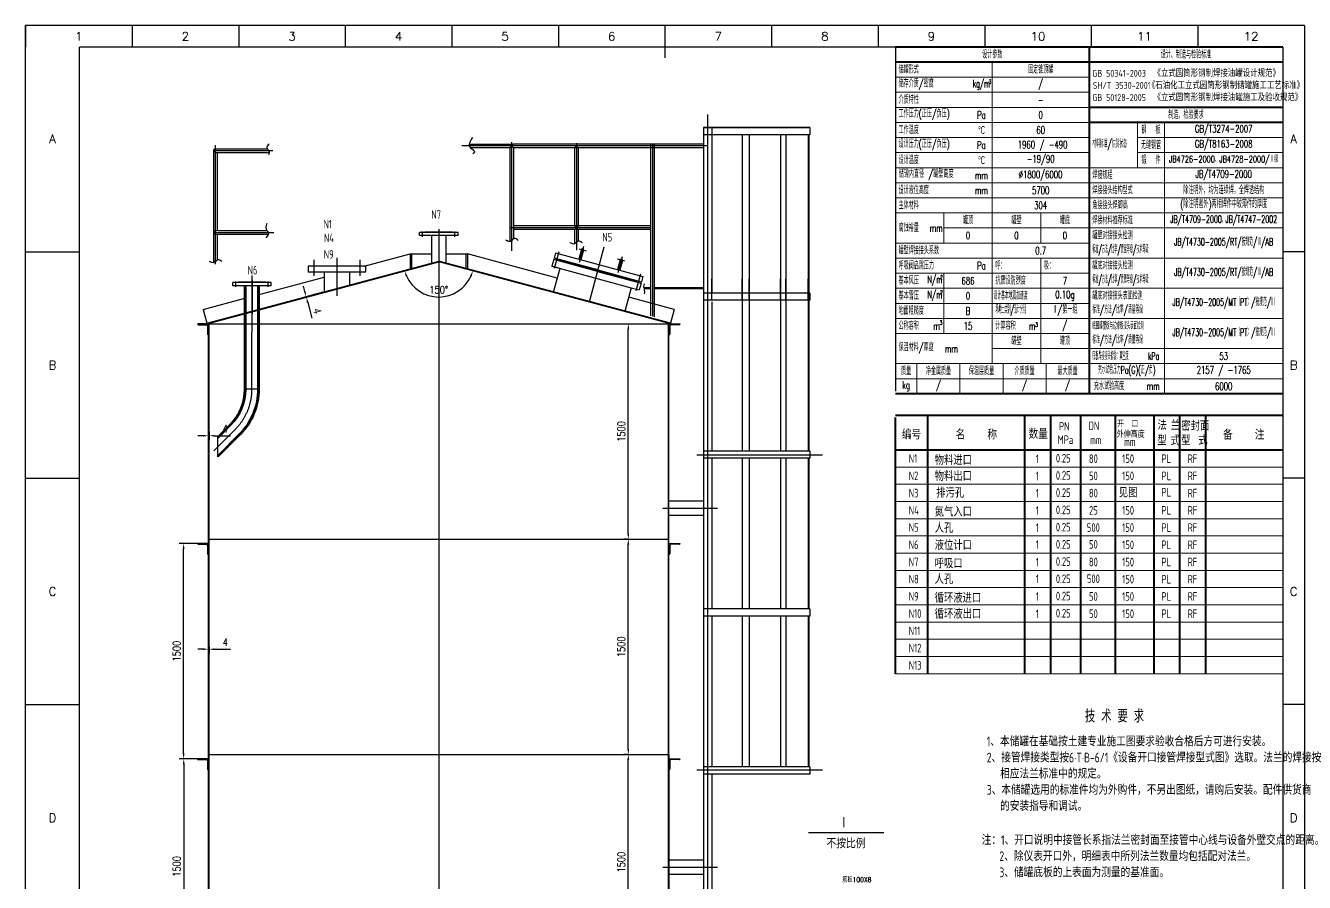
# Model space of a CAD drawing. Header units: millimetres. Extents: x -375 to 8535, y -150 to 12465.
# Drawn here: x -375 to 8535, y 6496 to 12465 of the extents above; entities that cross this region are included whole.
import ezdxf
from ezdxf.enums import TextEntityAlignment as Align

# ---------------------------------------------------------------- set-up
doc = ezdxf.new("R2010")
doc.units = ezdxf.units.MM
doc.header["$LTSCALE"] = 150
doc.linetypes.add('CENTER', pattern=[50.8, 31.75, -6.35, 6.35, -6.35])
for name, color, linetype in [('1', 2, 'Continuous'), ('1轮廓实线层', 7, 'Continuous'), ('2', 1, 'Continuous'), ('2细线层', 4, 'Continuous'), ('3', 3, 'CENTER'), ('3中心线层', 1, 'CENTER'), ('5剖面线层', 2, 'Continuous'), ('6文字层', 3, 'Continuous'), ('TEXT', 7, 'Continuous'), ('图框层', 7, 'Continuous'), ('尺寸线', 5, 'Continuous'), ('文字', 4, 'Continuous'), ('点划线', 1, 'CENTER')]:
    doc.layers.add(name, color=color, linetype=linetype)
for name, color, linetype, lineweight in [('图层2', 7, 'Continuous', 40), ('粗实线', 1, 'Continuous', 40), ('细实线', 2, 'Continuous', 15)]:
    doc.layers.add(name, color=color, linetype=linetype, lineweight=lineweight)
doc.styles.add('HZ', font='txt.shx', dxfattribs={"width": 0.75, "bigfont": 'hztxt.shx'})
doc.styles.add('PC_TEXTSTYLE', font='isocp.shx', dxfattribs={"width": 0.8, "bigfont": 'hzfs.shx'})
doc.styles.add('TH_GBDIM', font='romans.shx', dxfattribs={"width": 0.8, "bigfont": 'gbcbig.shx'})
doc.styles.add('thin standard', font='txt.shx', dxfattribs={"width": 0.5, "bigfont": 'gbhzfs.shx'})
doc.styles.add('文字', font='txt.shx', dxfattribs={"width": 0.67, "bigfont": 'gbhzfs.shx'})
doc.styles.add('超长standard', font='txt.shx', dxfattribs={"width": 0.4, "bigfont": 'gbhzfs.shx'})
doc.dimstyles.new('TH_GBDIM', dxfattribs={"dimscale": 15, "dimtxt": 3.5, "dimasz": 2.5, "dimexe": 2, "dimexo": 0, "dimgap": 1.5, "dimtad": 1, "dimdec": 0, "dimzin": 0, "dimdsep": 46, "dimtxsty": 'TH_GBDIM', "dimcen": 2.5, "dimclrd": 130, "dimclre": 130, "dimclrt": 3, "dimadec": 0, "dimazin": 0, "dimtfac": 0.714286, "dimtdec": 0, "dimtmove": 0, "dimatfit": 3, "dimfxl": 1, "dimtzin": 0, "dimlwd": -1, "dimlwe": -1, "dimarcsym": 0})

# ---------------------------------------------------------------- blocks, each defined once
blk = doc.blocks.new('*D37')
at = {"layer": '1轮廓实线层', "color": 130}
for p, q in [((3744.8, 7387.3), (3854.2, 7387.3)), ((3824.2, 5924.8), (3824.2, 7349.8)), ((3744.8, 5887.3), (3854.2, 5887.3))]:
    blk.add_line(p, q, dxfattribs=at)
for points in [[(3817.9, 7349.8), (3830.4, 7349.8), (3824.2, 7387.3)], [(3817.9, 5924.8), (3830.4, 5924.8), (3824.2, 5887.3)]]:
    blk.add_solid(points, dxfattribs=at)
at = {"layer": 'Defpoints', "color": 0}
for p in [(3744.8, 7387.3), (3824.2, 7387.3), (3744.8, 5887.3)]:
    blk.add_point(p, dxfattribs=at)
at = {"layer": '1轮廓实线层', "color": 3, "insert": (3775.4, 6637.3), "char_height": 52.5, "attachment_point": 5, "rotation": 90, "style": 'TH_GBDIM'}
blk.add_mtext('1500', dxfattribs=at)
blk = doc.blocks.new('*D38')
at = {"layer": '1轮廓实线层', "color": 130}
for p, q in [((3824.2, 8887.3), (3794.2, 8887.3)), ((3824.2, 7424.8), (3824.2, 8849.8)), ((3824.2, 7387.3), (3794.2, 7387.3))]:
    blk.add_line(p, q, dxfattribs=at)
for points in [[(3817.9, 8849.8), (3830.4, 8849.8), (3824.2, 8887.3)], [(3817.9, 7424.8), (3830.4, 7424.8), (3824.2, 7387.3)]]:
    blk.add_solid(points, dxfattribs=at)
at = {"layer": 'Defpoints', "color": 0}
for p in [(3824.2, 8887.3), (3824.2, 8887.3), (3824.2, 7387.3)]:
    blk.add_point(p, dxfattribs=at)
at = {"layer": '1轮廓实线层', "color": 3, "insert": (3775.4, 8137.3), "char_height": 52.5, "attachment_point": 5, "rotation": 90, "style": 'TH_GBDIM'}
blk.add_mtext('1500', dxfattribs=at)
blk = doc.blocks.new('*D39')
at = {"layer": '1轮廓实线层', "color": 130}
for p, q in [((3794.2, 10387.3), (3854.2, 10387.3)), ((3824.2, 8924.8), (3824.2, 10349.8)), ((3794.2, 8887.3), (3854.2, 8887.3))]:
    blk.add_line(p, q, dxfattribs=at)
for points in [[(3817.9, 10349.8), (3830.4, 10349.8), (3824.2, 10387.3)], [(3817.9, 8924.8), (3830.4, 8924.8), (3824.2, 8887.3)]]:
    blk.add_solid(points, dxfattribs=at)
at = {"layer": 'Defpoints', "color": 0}
for p in [(3794.2, 10387.3), (3824.2, 10387.3), (3794.2, 8887.3)]:
    blk.add_point(p, dxfattribs=at)
at = {"layer": '1轮廓实线层', "color": 3, "insert": (3775.4, 9637.3), "char_height": 52.5, "attachment_point": 5, "rotation": 90, "style": 'TH_GBDIM'}
blk.add_mtext('1500', dxfattribs=at)
blk = doc.blocks.new('*D40')
at = {"layer": '1轮廓实线层', "color": 130}
for p, q in [((823.5, 7357.3), (697, 7357.3)), ((727, 7319.8), (727, 5894.8)), ((823.5, 5857.3), (697, 5857.3))]:
    blk.add_line(p, q, dxfattribs=at)
for points in [[(720.7, 7319.8), (733.2, 7319.8), (727, 7357.3)], [(720.7, 5894.8), (733.2, 5894.8), (727, 5857.3)]]:
    blk.add_solid(points, dxfattribs=at)
at = {"layer": 'Defpoints', "color": 0}
for p in [(823.5, 7357.3), (727, 5857.3), (823.5, 5857.3)]:
    blk.add_point(p, dxfattribs=at)
at = {"layer": '1轮廓实线层', "color": 3, "insert": (678.2, 6607.3), "char_height": 52.5, "attachment_point": 5, "rotation": 90, "style": 'TH_GBDIM'}
blk.add_mtext('1500', dxfattribs=at)
blk = doc.blocks.new('*D42')
at = {"layer": '1轮廓实线层', "color": 130}
for p, q in [((823.5, 8857.3), (696.2, 8857.3)), ((726.2, 7394.8), (726.2, 8819.8)), ((823.5, 7357.3), (696.2, 7357.3))]:
    blk.add_line(p, q, dxfattribs=at)
for points in [[(719.9, 8819.8), (732.4, 8819.8), (726.2, 8857.3)], [(719.9, 7394.8), (732.4, 7394.8), (726.2, 7357.3)]]:
    blk.add_solid(points, dxfattribs=at)
at = {"layer": 'Defpoints', "color": 0}
for p in [(726.2, 8857.3), (823.5, 8857.3), (823.5, 7357.3)]:
    blk.add_point(p, dxfattribs=at)
at = {"layer": '1轮廓实线层', "color": 3, "insert": (677.4, 8107.3), "char_height": 52.5, "attachment_point": 5, "rotation": 90, "style": 'TH_GBDIM'}
blk.add_mtext('1500', dxfattribs=at)
blk = doc.blocks.new('*D43')
at = {"layer": '1轮廓实线层', "color": 130}
blk.add_arc((2503.5, 10819.8), 245.7, 203.7531, 336.2469, dxfattribs=at)
for points in [[(2272.7, 10718.7), (2284.5, 10722.9), (2266.2, 10756.2)], [(2722.5, 10722.9), (2734.3, 10718.7), (2740.8, 10756.2)]]:
    blk.add_solid(points, dxfattribs=at)
at = {"layer": 'Defpoints', "color": 0}
for p in [(2503.5, 10819.8), (2503.5, 10819.8), (2399.7, 10597.1), (889.5, 10387.3), (4117.5, 10387.3)]:
    blk.add_point(p, dxfattribs=at)
at = {"layer": '1轮廓实线层', "color": 3, "insert": (2503.5, 10624.3), "char_height": 52.5, "attachment_point": 5, "style": 'TH_GBDIM'}
blk.add_mtext('150°', dxfattribs=at)
blk = doc.blocks.new('*D48')
at = {"layer": '3中心线层', "color": 130}
for p, q in [((862, 8120.6), (824.5, 8120.6)), ((899.5, 8137.3), (899.5, 8090.6)), ((899.5, 8120.6), (903.5, 8120.6)), ((903.5, 8137.3), (903.5, 8090.6)), ((941, 8120.6), (1053.5, 8120.6))]:
    blk.add_line(p, q, dxfattribs=at)
for points in [[(862, 8126.9), (862, 8114.4), (899.5, 8120.6)], [(941, 8126.9), (941, 8114.4), (903.5, 8120.6)]]:
    blk.add_solid(points, dxfattribs=at)
at = {"layer": 'Defpoints', "color": 0}
for p in [(899.5, 8137.3), (903.5, 8137.3), (903.5, 8120.6)]:
    blk.add_point(p, dxfattribs=at)
at = {"layer": '3中心线层', "color": 3, "insert": (1016, 8169.4), "char_height": 52.5, "attachment_point": 5, "style": 'TH_GBDIM'}
blk.add_mtext('4', dxfattribs=at)
blk = doc.blocks.new('*D49')
at = {"layer": '3中心线层', "color": 130}
for p, q in [((899.5, 9637.3), (899.5, 9577.7)), ((903.5, 9637.3), (903.5, 9577.7)), ((862, 9607.7), (824.5, 9607.7)), ((899.5, 9607.7), (903.5, 9607.7)), ((941, 9607.7), (1053.5, 9607.7))]:
    blk.add_line(p, q, dxfattribs=at)
for points in [[(862, 9614), (862, 9601.5), (899.5, 9607.7)], [(941, 9614), (941, 9601.5), (903.5, 9607.7)]]:
    blk.add_solid(points, dxfattribs=at)
at = {"layer": 'Defpoints', "color": 0}
for p in [(899.5, 9637.3), (903.5, 9637.3), (903.5, 9607.7)]:
    blk.add_point(p, dxfattribs=at)
at = {"layer": '3中心线层', "color": 3, "insert": (1016, 9656.5), "char_height": 52.5, "attachment_point": 5, "style": 'TH_GBDIM'}
blk.add_mtext('4', dxfattribs=at)
blk = doc.blocks.new('*D50')
at = {"layer": '3中心线层', "color": 130}
for p, q in [((1695.5, 10607.4), (1550.9, 10568.7)), ((1696.5, 10603.5), (1552, 10564.8)), ((1570.2, 10612.7), (1560.5, 10648.9)), ((1579.9, 10576.4), (1581, 10572.6)), ((1590.7, 10536.4), (1619.8, 10427.7))]:
    blk.add_line(p, q, dxfattribs=at)
for points in [[(1576.3, 10614.3), (1564.2, 10611), (1579.9, 10576.4)], [(1596.7, 10538), (1584.6, 10534.7), (1581, 10572.6)]]:
    blk.add_solid(points, dxfattribs=at)
at = {"layer": 'Defpoints', "color": 0}
for p in [(1695.5, 10607.4), (1696.5, 10603.5), (1579.9, 10576.4)]:
    blk.add_point(p, dxfattribs=at)
at = {"layer": '3中心线层', "color": 3, "insert": (1657.2, 10476.5), "char_height": 52.5, "attachment_point": 5, "rotation": 285, "style": 'TH_GBDIM'}
blk.add_mtext('4', dxfattribs=at)

msp = doc.modelspace()

# ---------------------------------------------------------------- linework, layer by layer
for p, q in [((4347.193, 11753.893), (4347.193, 7111.434)), ((4347.193, 11753.893), (5083.193, 11753.893)), ((5089.193, 11753.893), (4347.193, 11753.893)), ((5089.193, 11703.893), (4347.193, 11703.893)), ((4407.193, 11753.893), (4407.193, 10601.061)), ((4617.312, 11703.893), (4617.312, 10601.061)), ((4667.312, 11703.893), (4667.312, 10601.061)), ((4885.647, 11703.893), (4885.647, 10601.061)), ((4921.89, 11703.893), (4921.89, 10601.061)), ((5077.193, 11703.893), (5077.193, 10601.061)), ((5083.193, 11703.893), (5083.193, 10601.061)), ((5089.193, 11753.893), (5089.193, 11703.893)), ((933.296, 11593.884), (933.296, 11581.184)), ((933.296, 11593.884), (933.296, 10812.332)), ((945.996, 11606.584), (1309.499, 11606.584)), ((2716.189, 11639.642), (3023.543, 11639.642)), ((2998.143, 11614.242), (2723.896, 11614.242)), ((3010.843, 11626.942), (2998.143, 11614.242)), ((2998.143, 11614.242), (2998.143, 10960.218)), ((3023.543, 11614.242), (3010.843, 11626.942)), ((4347.193, 11639.65), (3023.543, 11639.642)), ((4347.193, 11614.25), (3023.543, 11614.242)), ((3023.543, 11614.242), (3023.543, 10977.979)), ((3023.543, 11614.242), (3023.543, 11614.242)), ((3449.934, 11614.249), (3462.634, 11626.949)), ((3449.934, 11614.249), (3449.934, 11069.676)), ((3475.334, 11614.249), (3462.634, 11626.949)), ((3475.334, 11614.249), (3475.334, 11069.676)), ((3979.797, 11639.649), (3979.797, 10442.342)), ((4005.197, 11639.65), (4005.197, 10436.943)), ((945.996, 11581.184), (1322.552, 11581.184)), ((958.696, 11581.184), (958.696, 11036.611)), ((3979.797, 11069.676), (3023.543, 11069.676)), ((3462.634, 11056.976), (3449.934, 11069.676)), ((3449.934, 11044.276), (3462.634, 11056.976)), ((3475.334, 11069.676), (3462.634, 11056.976)), ((3462.634, 11056.976), (3475.334, 11044.276)), ((945.996, 11036.611), (1306.319, 11036.611)), ((945.996, 11011.211), (1315.404, 11011.211)), ((958.696, 11011.211), (958.696, 10830.092)), ((3979.797, 11044.276), (3023.543, 11044.276)), ((3449.934, 11044.276), (3449.934, 10944.083)), ((3475.334, 11044.276), (3475.334, 10963.52)), ((4407.193, 10551.061), (4407.193, 10701.061)), ((4617.312, 10551.061), (4617.312, 10701.061)), ((4667.312, 10551.061), (4667.312, 10701.061)), ((4885.647, 10551.061), (4885.647, 10701.061)), ((4921.89, 10551.061), (4921.89, 10701.061)), ((5077.193, 10551.061), (5077.193, 10701.061)), ((5083.193, 10551.061), (5083.193, 10701.061)), ((3979.797, 10637.061), (3932.151, 10637.061)), ((3979.797, 10631.061), (3933.681, 10631.061)), ((4347.193, 10637.061), (4005.197, 10637.061)), ((4347.193, 10631.061), (4005.197, 10631.061)), ((4617.312, 10651.061), (4617.312, 9501.061)), ((4667.312, 10651.061), (4667.312, 9501.061)), ((4885.647, 10651.061), (4885.647, 9501.061)), ((4921.89, 10651.061), (4921.89, 9501.061)), ((5077.193, 10651.061), (5077.193, 9501.061)), ((5083.193, 10651.061), (5083.193, 9501.061)), ((5089.193, 10601.061), (4347.193, 10601.061)), ((5089.193, 10551.061), (4347.193, 10551.061)), ((5089.193, 10551.061), (4347.193, 10551.061)), ((5089.193, 10551.061), (4347.193, 10551.061)), ((4407.193, 10541.061), (4407.193, 9501.061)), ((5089.193, 10601.061), (5089.193, 10551.061)), ((1246.071, 9932.802), (1158.957, 9932.802)), ((5089.193, 9501.061), (4347.193, 9501.061)), ((5089.193, 9451.061), (4347.193, 9451.061)), ((5089.193, 9451.061), (4347.193, 9451.061)), ((5089.193, 9451.061), (4347.193, 9451.061)), ((4407.193, 9451.061), (4407.193, 8401.061)), ((4617.312, 9451.061), (4617.312, 8401.061)), ((4667.312, 9451.061), (4667.312, 8401.061)), ((4885.647, 9451.061), (4885.647, 8401.061)), ((4921.89, 9451.061), (4921.89, 8401.061)), ((5077.193, 9451.061), (5077.193, 8401.061)), ((5083.193, 9451.061), (5083.193, 8401.061)), ((5089.193, 9501.061), (5089.193, 9451.061)), ((4347.193, 9151.061), (4107.497, 9151.061)), ((4347.193, 9051.061), (4107.497, 9051.061)), ((5089.193, 8401.061), (4347.193, 8401.061)), ((5089.193, 8401.061), (5089.193, 8351.061)), ((5089.193, 8351.061), (4347.193, 8351.061)), ((4407.193, 8351.061), (4407.193, 7301.061)), ((4617.312, 8351.061), (4617.312, 7301.061)), ((4667.312, 8351.061), (4667.312, 7301.061)), ((4885.647, 8351.061), (4885.647, 7301.061)), ((4921.89, 8351.061), (4921.89, 7301.061)), ((5077.193, 8351.061), (5077.193, 7301.061)), ((5083.193, 8351.061), (5083.193, 7301.061)), ((5089.193, 7301.061), (4347.193, 7301.061)), ((5089.193, 7251.061), (4347.193, 7251.061)), ((5089.193, 7251.061), (4347.193, 7251.061)), ((5089.193, 7251.061), (4347.193, 7251.061)), ((4407.193, 7251.061), (4407.193, 5451.061)), ((4407.193, 7251.061), (4407.193, 6201.061)), ((5089.193, 7301.061), (5089.193, 7251.061)), ((4347.193, 7111.434), (4347.193, 4387.304)), ((4347.193, 6650.959), (4108.497, 6650.959)), ((4347.193, 6550.959), (4108.497, 6550.959))]:
    msp.add_line(p, q)
for centre in [(945.996, 11593.884), (945.996, 11023.911)]:
    msp.add_arc(centre, 12.7, 90, 270)
at = {"layer": '1轮廓实线层'}
for p, q in [((4080, 12465), (4080, 12240)), ((5685, 12315), (5685, 9917.275)), ((2369.122, 11001.569), (2369.122, 11022.819)), ((2637.872, 11022.819), (2369.122, 11022.819)), ((2637.872, 11001.569), (2369.122, 11001.569)), ((2600.372, 11026.569), (2406.622, 11026.569)), ((2600.372, 11026.569), (2406.622, 11026.569)), ((2406.622, 11022.819), (2406.622, 11026.569)), ((2553.497, 11001.569), (2453.497, 11001.569)), ((2453.497, 11001.569), (2453.497, 10810.517)), ((2553.497, 11001.569), (2553.497, 10810.517)), ((2600.372, 11022.819), (2600.372, 11026.569)), ((2637.872, 11001.569), (2637.872, 11022.819)), ((1983.553, 10788.124), (2303.497, 10873.853)), ((2303.497, 10873.853), (2303.497, 10770.325)), ((2303.497, 10873.853), (2453.497, 10873.853)), ((2313.497, 10873.853), (2313.497, 10773.005)), ((2553.497, 10873.853), (2703.497, 10873.853)), ((2693.497, 10873.853), (2693.497, 10773.005)), ((2703.497, 10873.853), (2703.497, 10770.325)), ((3329.026, 10706.243), (2703.497, 10873.853)), ((888.462, 10391.167), (2503.497, 10823.915)), ((889.497, 10387.304), (2503.497, 10819.774)), ((4118.532, 10391.167), (2503.497, 10823.915)), ((4117.497, 10387.304), (2503.497, 10819.774)), ((1252.859, 10592.335), (1704.213, 10713.275)), ((1068.484, 10653.064), (1068.484, 10674.314)), ((1337.234, 10674.314), (1068.484, 10674.314)), ((1337.234, 10653.064), (1068.484, 10653.064)), ((1299.734, 10678.064), (1105.984, 10678.064)), ((1299.734, 10678.064), (1105.984, 10678.064)), ((1105.984, 10674.314), (1105.984, 10678.064)), ((1252.859, 10653.064), (1152.859, 10653.064)), ((1152.859, 10653.064), (1152.859, 10462.012)), ((1252.859, 10653.064), (1252.859, 10488.807)), ((1299.734, 10674.314), (1299.734, 10678.064)), ((1337.234, 10653.064), (1337.234, 10674.314)), ((862.58, 10487.76), (1152.859, 10565.54)), ((4144.414, 10487.76), (3827.446, 10572.691)), ((862.58, 10487.76), (888.462, 10391.167)), ((4144.414, 10487.76), (4118.532, 10391.167)), ((899.497, 10387.304), (824.497, 10387.304)), ((824.497, 10387.304), (824.497, 10383.304)), ((826.497, 10381.304), (884.497, 10381.304)), ((888.462, 10391.167), (889.497, 10387.304)), ((893.497, 10372.304), (893.497, 10314.304)), ((899.497, 8887.304), (899.497, 10387.304)), ((899.497, 10312.304), (899.497, 10387.304)), ((899.497, 10387.304), (4107.497, 10387.304)), ((903.497, 8887.304), (903.497, 10387.304)), ((4103.497, 8887.304), (4103.497, 10387.304)), ((4107.497, 8887.304), (4107.497, 10387.304)), ((4107.497, 10312.304), (4107.497, 10387.304)), ((4107.497, 10387.304), (4182.497, 10387.304)), ((4113.497, 10372.304), (4113.497, 10314.304)), ((4118.532, 10391.167), (4117.497, 10387.304)), ((4180.497, 10381.304), (4122.497, 10381.304)), ((4182.497, 10387.304), (4182.497, 10383.304)), ((899.497, 10312.304), (895.497, 10312.304)), ((4107.497, 10312.304), (4111.497, 10312.304)), ((963.497, 9459.886), (963.497, 9600.332)), ((899.497, 8857.304), (824.497, 8857.304)), ((824.497, 8857.304), (824.497, 8853.304)), ((826.497, 8851.304), (884.497, 8851.304)), ((893.497, 8842.304), (893.497, 8784.304)), ((899.497, 7387.304), (899.497, 8887.304)), ((899.497, 8887.304), (4107.497, 8887.304)), ((899.497, 8782.304), (899.497, 8857.304)), ((903.497, 7387.304), (903.497, 8887.304)), ((4103.497, 7387.304), (4103.497, 8887.304)), ((4107.497, 7387.304), (4107.497, 8887.304)), ((4107.497, 8782.304), (4107.497, 8857.304)), ((4107.497, 8857.304), (4182.497, 8857.304)), ((4113.497, 8842.304), (4113.497, 8784.304)), ((4180.497, 8851.304), (4122.497, 8851.304)), ((4182.497, 8857.304), (4182.497, 8853.304)), ((899.497, 8782.304), (895.497, 8782.304)), ((4107.497, 8782.304), (4111.497, 8782.304)), ((898.497, 7357.304), (823.497, 7357.304)), ((823.497, 7357.304), (823.497, 7353.304)), ((825.497, 7351.304), (883.497, 7351.304)), ((892.497, 7342.304), (892.497, 7284.304)), ((898.497, 5887.304), (898.497, 7387.304)), ((898.497, 7387.304), (4108.497, 7387.304)), ((898.497, 7282.304), (898.497, 7357.304)), ((903.497, 5887.304), (903.497, 7387.304)), ((4103.497, 5887.304), (4103.497, 7387.304)), ((4108.497, 5887.304), (4108.497, 7387.304)), ((4108.497, 7282.304), (4108.497, 7357.304)), ((4108.497, 7357.304), (4183.497, 7357.304)), ((4114.497, 7342.304), (4114.497, 7284.304)), ((4181.497, 7351.304), (4123.497, 7351.304)), ((4183.497, 7357.304), (4183.497, 7353.304)), ((898.497, 7282.304), (894.497, 7282.304)), ((4108.497, 7282.304), (4112.497, 7282.304))]:
    msp.add_line(p, q, dxfattribs=at)
at = {"layer": '1轮廓实线层', "ltscale": 0.8}
for p, q in [((3317.676, 10882.027), (3307.722, 10845.353)), ((3317.676, 10882.027), (3925.677, 10716.998)), ((3497.181, 10905.837), (3478.845, 10838.281)), ((3512.622, 10901.645), (3494.286, 10834.09)), ((1993.213, 10788.124), (1593.213, 10788.124)), ((1593.213, 10788.124), (1593.213, 10748.124)), ((1993.213, 10788.124), (1993.213, 10748.124)), ((3304.84, 10834.738), (3292.267, 10788.414)), ((3292.267, 10788.414), (3845.258, 10638.316)), ((3347.276, 10773.483), (3292.267, 10788.414)), ((3608.841, 10752.223), (3304.84, 10834.738)), ((3611.723, 10762.839), (3307.722, 10845.353)), ((3342.947, 10835.792), (3340.066, 10825.176)), ((3610.151, 10757.049), (3341.376, 10830.002)), ((3342.162, 10832.897), (3369.666, 10825.431)), ((3369.666, 10825.431), (3371.776, 10821.75)), ((3767.404, 10832.49), (3749.067, 10764.935)), ((3782.845, 10828.299), (3764.509, 10760.744)), ((1993.213, 10748.124), (1593.213, 10748.124)), ((1704.213, 10748.124), (1704.213, 10605.606)), ((1882.213, 10748.124), (1882.213, 10653.301)), ((3347.276, 10773.483), (3301.783, 10605.874)), ((3608.841, 10752.223), (3912.842, 10669.709)), ((3610.151, 10757.049), (3878.926, 10684.095)), ((3611.723, 10762.839), (3915.723, 10680.325)), ((3852.207, 10694.456), (3848.526, 10692.347)), ((3879.712, 10686.991), (3852.207, 10694.456)), ((3925.677, 10716.998), (3915.723, 10680.325)), ((3845.258, 10638.316), (3800.203, 10472.322)), ((3845.258, 10638.316), (3900.268, 10623.385)), ((3880.498, 10689.886), (3877.616, 10679.27)), ((3912.842, 10669.709), (3900.268, 10623.385))]:
    msp.add_line(p, q, dxfattribs=at)
for centre in [(3504.902, 10903.741), (3775.125, 10830.395)]:
    msp.add_arc(centre, 8, 344.8141733, 164.8141733, dxfattribs=at)
at = {"layer": '1轮廓实线层'}
for centre, radius, start, end in [((826.497, 10383.304), 2, 180, 270), ((884.497, 10372.304), 9, 360, 90), ((4122.497, 10372.304), 9, 90, 180), ((4180.497, 10383.304), 2, 270, 0), ((895.497, 10314.304), 2, 180, 270), ((4111.497, 10314.304), 2, 270, 0), ((826.497, 8853.304), 2, 180, 270), ((884.497, 8842.304), 9, 360, 90), ((4122.497, 8842.304), 9, 90, 180), ((4180.497, 8853.304), 2, 270, 0), ((895.497, 8784.304), 2, 180, 270), ((4111.497, 8784.304), 2, 270, 0), ((825.497, 7353.304), 2, 180, 270), ((883.497, 7342.304), 9, 360, 90), ((4123.497, 7342.304), 9, 90, 180), ((4181.497, 7353.304), 2, 270, 0), ((894.497, 7284.304), 2, 180, 270), ((4112.497, 7284.304), 2, 270, 0)]:
    msp.add_arc(centre, radius, start, end, dxfattribs=at)
at = {"layer": '2', "ltscale": 0.8}
msp.add_line((5080.56, 6844.071), (5604.951, 6844.071), dxfattribs=at)
at = {"layer": '2细线层'}
for p, q in [((-375, -150), (-375, 12465)), ((8535, 12465), (-375, 12465)), ((-375, 12465), (-375, 12315)), ((367.5, 12465), (367.5, 12315)), ((1110, 12465), (1110, 12315)), ((1852.5, 12465), (1852.5, 12315)), ((2595, 12465), (2595, 12315)), ((3337.5, 12465), (3337.5, 12315)), ((4080, 12465), (4080, 12315)), ((4822.5, 12465), (4822.5, 12315)), ((5565, 12465), (5565, 12315)), ((6307.5, 12465), (6307.5, 12315)), ((7050, 12465), (7050, 12315)), ((7792.5, 12465), (7792.5, 12315)), ((8535, 12465), (8535, -150)), ((-375, 10888.125), (0, 10888.125)), ((8535, 10888.125), (8385, 10888.125)), ((-375, 9311.25), (0, 9311.25)), ((8535, 9311.25), (8385, 9311.25)), ((-375, 7734.375), (0, 7734.375)), ((8535, 7734.375), (8385, 7734.375))]:
    msp.add_line(p, q, dxfattribs=at)
at = {"layer": '3'}
for p, q in [((3340.025, 10888.015), (3308.529, 10771.977)), ((3511.124, 10926.666), (3480.936, 10815.445)), ((3481.01, 10910.226), (3531.46, 10896.532)), ((3799.016, 10823.91), (3748.566, 10837.603)), ((3781.347, 10853.32), (3751.158, 10742.098)), ((3909.423, 10733.464), (3877.927, 10617.426))]:
    msp.add_line(p, q, dxfattribs=at)
at = {"layer": '3', "ltscale": 10}
msp.add_line((3654.661, 10921.035), (3550.993, 10539.098), dxfattribs=at)
at = {"layer": '3', "ltscale": 0.5}
for p, q in [((1633.213, 10832.681), (1633.213, 10721.862)), ((1953.213, 10832.681), (1953.213, 10721.862))]:
    msp.add_line(p, q, dxfattribs=at)
at = {"layer": '3中心线层', "ltscale": 10}
for p, q in [((4377.193, 11845.892), (4377.193, 7119.595)), ((933.296, 11593.884), (1348.487, 11593.884)), ((945.996, 11633.072), (945.996, 10803.52)), ((3023.543, 11626.942), (2663.994, 11626.942)), ((3010.843, 11651.941), (3010.843, 10895.734)), ((4377.193, 11626.949), (3023.543, 11626.949)), ((3462.634, 11646.952), (3462.634, 10901.075)), ((3992.497, 11639.65), (3992.497, 10439.642)), ((3979.797, 11056.976), (2998.143, 11056.976)), ((933.296, 11023.911), (1354.532, 11023.911)), ((2503.497, 11047.26), (2503.497, 4254.784)), ((4302.815, 9475.166), (5177.556, 9475.166)), ((4445.178, 9101.061), (4065.669, 9101.061)), ((4302.815, 7281.061), (5177.556, 7281.061)), ((4377.193, 7119.595), (4377.193, 4387.304))]:
    msp.add_line(p, q, dxfattribs=at)
at = {"layer": '3中心线层'}
for p, q in [((2390.997, 10994.202), (2390.997, 11030.186)), ((2615.997, 10994.202), (2615.997, 11030.186)), ((1793.213, 10847.166), (1793.213, 10583.498)), ((1202.859, 10693.935), (1202.859, 10457.068)), ((1090.359, 10645.697), (1090.359, 10681.681)), ((1315.359, 10645.697), (1315.359, 10681.681))]:
    msp.add_line(p, q, dxfattribs=at)
at = {"layer": '3中心线层', "ltscale": 5}
msp.add_line((4445.178, 6600.959), (4065.669, 6600.959), dxfattribs=at)
at = {"layer": 'TEXT'}
msp.add_spline([(3935.295, 10664.877), (3930.956, 10647.739), (3936.92, 10613.913), (3933.967, 10597.163)], degree=3, dxfattribs=at)
at = {"layer": '图层2', "ltscale": 5}
for p, q in [((1152.859, 9932.802), (1152.859, 10653.064)), ((1158.957, 9932.802), (1158.957, 10653.064)), ((1246.071, 9932.802), (1246.071, 10653.064)), ((1252.169, 9932.802), (1252.169, 10653.064)), ((1051.666, 9688.5), (963.497, 9600.332)), ((1055.978, 9684.188), (963.497, 9591.708)), ((1117.577, 9622.59), (963.497, 9468.51)), ((1121.889, 9618.278), (963.497, 9459.886))]:
    msp.add_line(p, q, dxfattribs=at)
for radius in [345.494, 351.592, 438.706, 444.804]:
    msp.add_arc((807.365, 9932.802), radius, 315, 0, dxfattribs=at)
at = {"layer": '图框层'}
for p, q in [((0, 0), (0, 12315)), ((8385, 12315), (0, 12315)), ((8385, 12315), (8385, 0))]:
    msp.add_line(p, q, dxfattribs=at)
at = {"layer": '尺寸线'}
for points in [[(2738.613, 11686.001), (2723.896, 11614.242), (2753.279, 11584.859), (2740.999, 11572.58)], [(1321.38, 11639.75), (1306.376, 11613.762), (1322.348, 11586.099), (1316.718, 11565.086)], [(1306.319, 11087.312), (1306.319, 11036.611), (1314.93, 11028), (1298.746, 10986.624)], [(3057.727, 10968.685), (3028.928, 10980.816), (3003.528, 10961.379), (2971.553, 10969.947)], [(3504.133, 10951.389), (3475.334, 10963.52), (3449.934, 10944.083), (3417.96, 10952.651)], [(992.881, 10820.798), (964.081, 10832.929), (938.681, 10813.492), (906.707, 10822.06)]]:
    msp.add_spline(points, degree=3, dxfattribs=at)
at = {"layer": '点划线'}
for p, q in [((1202.514, 9932.802), (1202.892, 10722.93)), ((1086.777, 9653.389), (935.475, 9502.087))]:
    msp.add_line(p, q, dxfattribs=at)
msp.add_arc((807.365, 9932.802), 395.149, 315, 0, dxfattribs=at)
at = {"layer": '粗实线'}
for p, q in [((8385, 12315), (5685, 12315)), ((7035, 12315), (7035, 9900)), ((8385, 12210), (5685, 12210)), ((8385, 11895), (7035, 11895)), ((8385, 11790), (7035, 11790)), ((8385, 9900), (5685, 9900)), ((5685, 9750), (8385, 9750)), ((5685, 7949.889), (5685, 9734.354)), ((5910, 9750), (5910, 7949.889)), ((6585, 9750), (6585, 7949.889)), ((6765, 9750), (6765, 7949.889)), ((6974.994, 9750), (6974.994, 7949.889)), ((7217.022, 9750), (7217.022, 7949.889)), ((7485, 9750), (7485, 7949.889)), ((7665, 9750), (7665, 7949.889)), ((7845, 9750), (7845, 7949.889)), ((5685, 9509.889), (8385, 9509.889))]:
    msp.add_line(p, q, dxfattribs=at)
at = {"layer": '细实线'}
for p, q in [((6360, 12210), (6360, 10110)), ((7035, 12105), (5685, 12105)), ((7035, 12000), (5685, 12000)), ((5685, 11895), (7035, 11895)), ((5685, 11790), (7035, 11790)), ((7372.5, 11790), (7372.5, 11475)), ((7560, 11790), (7560, 9900)), ((7035, 11685), (5685, 11685)), ((7372.5, 11685), (8385, 11685)), ((7035, 11580), (5685, 11580)), ((8385, 11580), (7372.5, 11580)), ((8385, 11475), (5685, 11475)), ((8385, 11370), (5685, 11370)), ((8385, 11265), (5685, 11265)), ((8385, 11160), (5685, 11160)), ((6022.5, 11160), (6022.5, 10950)), ((6697.5, 11160), (6697.5, 10950)), ((8385, 11055), (6022.5, 11055)), ((7035, 10950), (5685, 10950)), ((7035, 10845), (5685, 10845)), ((7035, 10845), (5685, 10845)), ((6697.5, 10845), (6697.5, 10110)), ((8385, 10845), (7035, 10845)), ((7035, 10740), (5685, 10740)), ((6022.5, 10740), (6022.5, 10320)), ((7035, 10635), (5685, 10635)), ((7035, 10635), (5685, 10635)), ((8385, 10635), (7035, 10635)), ((7035, 10530), (5685, 10530)), ((7035, 10425), (5685, 10425)), ((7035, 10425), (5685, 10425)), ((8385, 10425), (7035, 10425)), ((7035, 10320), (5685, 10320)), ((7035, 10215), (6360, 10215)), ((8385, 10215), (6360, 10215)), ((7035, 10110), (5685, 10110)), ((5835, 10110), (5835, 9900)), ((6135, 10110), (6135, 9900)), ((6435, 10110), (6435, 9900)), ((6735, 10110), (6735, 9900)), ((8385, 10110), (7035, 10110)), ((8385, 10110), (7372.5, 10110)), ((8385, 10005), (5685, 10005)), ((7035, 10005), (5835, 10005)), ((5685, 9389.889), (8385, 9389.889)), ((5685, 9269.889), (8385, 9269.889)), ((5685, 9149.889), (8385, 9149.889)), ((5685, 9029.889), (8385, 9029.889)), ((5685, 8909.889), (8385, 8909.889)), ((5685, 8789.889), (8385, 8789.889)), ((5685, 8669.889), (8385, 8669.889)), ((5685, 8549.889), (8385, 8549.889)), ((5685, 8429.889), (8385, 8429.889)), ((5685, 8309.889), (8385, 8309.889)), ((5685, 8189.889), (8385, 8189.889)), ((5685, 8069.889), (8385, 8069.889)), ((5685, 7949.889), (8385, 7949.889))]:
    msp.add_line(p, q, dxfattribs=at)

# ---------------------------------------------------------------- texts
at = {"layer": '1', "style": 'HZ', "width": 0.75}
for s, height, p in [('I', 70, (5318.002, 6879.953)), ('不按比例', 70, (5204.869, 6733.655)), ('筋板100X8', 35, (5316.048, 6497.306))]:
    msp.add_text(s, height=height, dxfattribs=at).set_placement(p)
at = {"layer": '5剖面线层', "style": 'PC_TEXTSTYLE', "width": 0.8}
for s, p in [('GB 50341-2003  《立式圆筒形钢制焊接油罐设计规范》', (7057.009, 12108.328)), ('SH/T 3530-2001', (7060.781, 12023.862)), ('《石油化工立式圆筒形钢制储罐施工工艺标准》', (7443.78, 12023.862)), ('GB 50128-2005  《立式圆筒形钢制焊接油罐施工及验收规范》', (7057.009, 11939.862))]:
    msp.add_text(s, height=48, dxfattribs=at).set_placement(p)
at = {"layer": '6文字层', "style": 'TH_GBDIM'}
for s, p in [('1', (-3.75, 12390)), ('2', (738.75, 12390)), ('3', (1481.25, 12390)), ('4', (2223.75, 12390)), ('5', (2966.25, 12390)), ('6', (3708.75, 12390)), ('7', (4451.25, 12390)), ('8', (5193.75, 12390)), ('9', (5936.25, 12390)), ('10', (6678.75, 12390)), ('11', (7421.25, 12390)), ('12', (8163.75, 12390)), ('A', (-187.5, 11676.562)), ('A', (8460, 11676.562)), ('B', (-187.5, 10099.688)), ('B', (8460, 10099.688)), ('C', (-187.5, 8522.812)), ('C', (8460, 8522.812)), ('D', (-187.5, 6945.938)), ('D', (8460, 6945.938))]:
    msp.add_text(s, height=60, dxfattribs=at).set_placement(p, align=Align.MIDDLE)
at = {"layer": '6文字层', "ltscale": 10, "style": 'PC_TEXTSTYLE', "width": 0.8}
msp.add_text('技 术 要 求', height=90, dxfattribs=at).set_placement((7211.347, 7654.852), align=Align.MIDDLE_CENTER)
at = {"layer": '6文字层', "style": 'PC_TEXTSTYLE', "width": 0.8}
for s, p in [('1、本储罐在基础按土建专业施工图要求验收合格后方可进行安装。', (6321.867, 7444.653)), ('2、接管焊接类型按6·T·B-6/1《设备开口接管焊接型式图》选取。法兰的焊接按', (6321.867, 7332.153)), ('   相应法兰标准中的规定。', (6321.867, 7219.653)), ('3、本储罐选用的标准件均为外购件，不另出图纸，请购后安装。配件供货商负责配件', (6321.867, 7107.153)), ('   的安装指导和调试。', (6321.867, 6994.653)), ('注：1、开口说明中接管长系指法兰密封面至接管中心线与设备外壁交点的距离。', (6286.448, 6757.405)), ('    2、除仪表开口外，明细表中所列法兰数量均包括配对法兰。', (6286.448, 6644.905)), ('    3、储罐底板的上表面为测量的基准面。', (6286.448, 6532.405))]:
    msp.add_text(s, height=67.5, dxfattribs=at).set_placement(p)
at = {"layer": '文字', "style": 'PC_TEXTSTYLE', "width": 0.8}
for s, height, p in [('N7', 60, (2452.034, 11118.492)), ('N1', 60, (1700.787, 11051.982)), ('N4', 60, (1703.646, 10955.954)), ('N5', 60, (3643.304, 10960.822)), ('N9', 60, (1702.868, 10841.109)), ('N6', 60, (1171.953, 10731.375)), ('开  口', 45, (7229.663, 9666.406)), ('法 兰', 60, (7511.166, 9647.851)), ('编号', 67.5, (5730.016, 9581.826)), ('名     称', 67.5, (6104.553, 9581.826)), ('数量', 67.5, (6612.662, 9586.465)), ('PN', 60, (6825.182, 9643.678)), ('DN', 60, (7030.766, 9646.74)), ('外伸高度', 45, (7227.14, 9594.375)), ('密封面', 60, (7677.052, 9643.451)), ('备     注       ', 67.5, (7967.399, 9580.834)), ('MPa', 60, (6816.37, 9550.483)), ('mm', 60, (7040.96, 9548.47)), ('mm', 60, (7277.779, 9536.419)), ('型 式', 60, (7510.03, 9541.612)), ('型  式', 60, (7675.916, 9543.369)), ('N1', 60, (5778.567, 9418.476)), ('物料进口', 60, (5959.218, 9405.193)), ('PL', 60, (7539.21, 9418.071)), ('N2', 60, (5778.567, 9298.476)), ('物料出口', 60, (5959.218, 9293.475)), ('PL', 60, (7539.21, 9298.071)), ('N3', 60, (5778.567, 9178.476)), ('PL', 60, (7539.21, 9183.673)), ('N4', 60, (5778.567, 9058.476)), ('氮气入口', 60, (5959.218, 9045.193)), ('PL', 60, (7539.21, 9058.071)), ('N5', 60, (5778.567, 8938.476)), ('人孔', 60, (5959.218, 8932.982)), ('PL', 60, (7539.21, 8938.071)), ('N6', 60, (5778.567, 8818.476)), ('液位计口', 60, (5959.218, 8812.377)), ('PL', 60, (7539.21, 8818.071)), ('N7', 60, (5778.567, 8698.476)), ('呼吸口', 60, (5959.218, 8684.639)), ('PL', 60, (7539.21, 8698.071)), ('N8', 60, (5778.567, 8578.476)), ('人孔', 60, (5959.218, 8576.438)), ('PL', 60, (7539.21, 8578.071)), ('N9', 60, (5778.567, 8458.476)), ('循环液进口', 60, (5959.218, 8445.193)), ('PL', 60, (7539.21, 8458.071)), ('N10', 60, (5778.567, 8338.476)), ('循环液出口', 60, (5959.218, 8333.475)), ('PL', 60, (7539.21, 8338.071)), ('N11', 60, (5778.567, 8218.476)), ('N12', 60, (5778.567, 8098.476)), ('N13', 60, (5778.567, 7978.476))]:
    msp.add_text(s, height=height, dxfattribs=at).set_placement(p)
at = {"layer": '文字'}
for s, insert, char_height, width, attachment_point, style in [('设计参数', (6360, 12262.275), 52.5, 1350, 5, '文字'), ('设计、制造与检验标准', (7710, 12262.275), 52.5, 1350, 5, '文字'), ('储罐形式', (5707.491, 12157.275), 52.5, 540, 4, '文字'), ('固定锥顶罐', (6697.5, 12157.275), 52.5, 675, 5, '文字'), ('储存介质/密度', (5707.491, 12052.275), 52.5, 540, 4, '文字'), ('kg/m', (6284.695, 12052.275), 52.5, 150, 5, 'thin standard'), ('3', (6343.648, 12075.224), 30, 30, 5, 'thin standard'), ('/', (6697.5, 12052.275), 52.5, 675, 5, '文字'), ('介质特性', (5707.491, 11947.275), 52.5, 540, 4, '文字'), ('-', (6697.5, 11947.275), 52.5, 675, 5, '文字'), ('工作压力(正压/负压)', (5707.491, 11842.275), 52.5, 540, 4, '文字'), ('Pa', (6284.695, 11842.275), 52.5, 150, 5, '文字'), ('0', (6697.5, 11842.275), 52.5, 675, 5, '文字'), ('制造、检验要求', (7710, 11842.275), 52.5, 1350, 5, '文字'), ('工作温度', (5707.491, 11737.275), 52.5, 540, 4, '文字'), ('℃', (6284.695, 11737.275), 52.5, 150, 5, '文字'), ('60', (6697.5, 11737.275), 52.5, 675, 5, '文字'), ('钢  板', (7466.25, 11737.275), 52.5, 187.5, 5, '文字'), ('GB/T3274-2007', (7972.5, 11737.275), 52.5, 825, 5, '文字'), ('设计压力(正压/负压)', (5707.491, 11632.275), 52.5, 540, 4, '文字'), ('材料标准/供货状态', (7057.491, 11632.275), 52.5, 315, 4, 'thin standard'), ('GB/T8163-2008', (7972.5, 11632.275), 52.5, 825, 5, '文字'), ('Pa', (6284.695, 11632.275), 52.5, 150, 5, '文字'), ('1960 / -490', (6710.923, 11626.818), 52.5, 825, 5, '文字'), ('无缝钢管', (7466.25, 11632.275), 52.5, 187.5, 5, '文字'), ('设计温度', (5707.491, 11527.275), 52.5, 540, 4, '文字'), ('℃', (6284.695, 11527.275), 52.5, 150, 5, '文字'), ('-19/90', (6697.5, 11527.275), 52.5, 675, 5, '文字'), ('锻  件', (7466.25, 11527.275), 52.5, 187.5, 5, '文字'), ('JB4726-2000、JB4728-2000/Ⅱ级', (7972.5, 11527.275), 45, 825, 5, '文字'), ('储罐内直径 /罐壁高度 ', (5708.883, 11423.066), 52.5, 540, 4, '文字'), ('mm', (6284.695, 11422.275), 52.5, 150, 5, '文字'), ('%%c1800/6000', (6696.343, 11418.805), 52.5, 675, 5, '文字'), ('焊接规程', (7057.491, 11422.275), 52.5, 495, 4, '文字'), ('JB/T4709-2000', (7972.5, 11422.275), 52.5, 825, 5, '文字'), ('设计液位高度', (5707.491, 11317.275), 52.5, 540, 4, '文字'), ('mm', (6284.695, 11317.275), 52.5, 150, 5, '文字'), ('5700', (6697.5, 11317.275), 52.5, 675, 5, '文字'), ('焊接接头结构型式', (7057.491, 11317.275), 52.5, 495, 4, '文字'), ('除注明外，均为连续焊，全焊透结构', (7972.5, 11317.275), 52.5, 825, 5, '文字'), ('主体材料', (5707.491, 11212.275), 52.5, 540, 4, '文字'), ('304', (6697.5, 11212.275), 52.5, 675, 5, '文字'), ('角接接头焊脚高', (7057.491, 11212.275), 52.5, 495, 4, '文字'), ('(除注明者外)两相焊件中较薄件的厚度', (7972.5, 11212.275), 52.5, 825, 5, '文字'), ('罐顶', (6191.25, 11107.275), 52.5, 337.5, 5, '文字'), ('罐壁', (6528.75, 11107.275), 52.5, 337.5, 5, '文字'), ('罐底', (6866.25, 11107.275), 52.5, 337.5, 5, '文字'), ('焊接材料推荐标准', (7057.491, 11107.275), 52.5, 495, 4, '文字'), ('JB/T4709-2000、JB/T4747-2002', (7972.5, 11107.275), 52.5, 825, 5, 'thin standard'), ('腐蚀裕量', (5707.491, 11054.775), 52.5, 540, 4, '文字'), ('mm', (5969.701, 11054.775), 52.5, 105, 5, '文字'), ('0', (6191.25, 11002.275), 52.5, 337.5, 5, '文字'), ('0', (6528.75, 11002.275), 52.5, 337.5, 5, '文字'), ('0', (6866.25, 11002.275), 52.5, 337.5, 5, '文字'), ('罐壁对接接头检测', (7057.491, 11002.275), 52.5, 495, 4, '文字'), ('JB/T4730-2005/RT/按规范/Ⅲ/AB', (7972.5, 10949.775), 52.5, 825, 5, 'thin standard'), ('罐壁焊接接头系数', (5707.491, 10897.275), 52.5, 540, 4, '文字'), ('0.7', (6697.5, 10897.275), 52.5, 675, 5, '文字'), ('标准/方法/比率/质量等级/技术等级', (7057.491, 10897.275), 52.5, 495, 4, '超长standard'), ('呼吸阀启跳压力', (5707.491, 10792.275), 52.5, 540, 4, '文字'), ('Pa', (6284.695, 10792.275), 52.5, 150, 5, '文字'), ('呼：', (6382.298, 10792.275), 52.5, 315, 4, '文字'), ('吸：', (6719.798, 10792.275), 52.5, 315, 4, '文字'), ('罐底对接接头检测', (7057.491, 10792.275), 52.5, 495, 4, '文字'), ('JB/T4730-2005/RT/按规范/Ⅲ/AB', (7972.5, 10739.775), 52.5, 825, 5, 'thin standard'), ('基本风压', (5707.491, 10687.275), 52.5, 315, 4, '文字'), ('N/m', (5960.046, 10687.275), 52.5, 105, 5, 'thin standard'), ('2', (6006.148, 10710.224), 30, 30, 5, 'thin standard'), ('686', (6191.25, 10687.275), 52.5, 337.5, 5, '文字'), ('抗震设防烈度', (6382.491, 10687.275), 52.5, 540, 4, '文字'), ('7', (6866.25, 10687.275), 52.5, 337.5, 5, '文字'), ('标准/方法/比率/质量等级/技术等级', (7057.491, 10687.275), 52.5, 495, 4, '超长standard'), ('基本雪压', (5707.491, 10582.275), 52.5, 315, 4, '文字'), ('N/m', (5960.046, 10582.275), 52.5, 105, 5, 'thin standard'), ('2', (6006.148, 10605.224), 30, 30, 5, 'thin standard'), ('0', (6191.25, 10582.275), 52.5, 337.5, 5, '文字'), ('设计基本地震加速度', (6369.198, 10582.275), 52.5, 540, 4, 'thin standard'), ('0.10g', (6866.25, 10582.275), 52.5, 337.5, 5, '文字'), ('罐底对接接头表面检测', (7057.491, 10582.275), 52.5, 495, 4, '文字'), ('场地土类别/设计分组', (6382.491, 10477.275), 52.5, 540, 4, '超长standard'), ('Ⅱ/第一组', (6866.25, 10477.275), 52.5, 337.5, 5, '文字'), ('标准/方法/比率/质量等级', (7057.491, 10477.275), 52.5, 495, 4, 'thin standard'), ('JB/T4730-2005/MT（PT）/按规范/Ⅲ', (7972.5, 10529.775), 52.5, 825, 5, 'thin standard'), ('地面粗糙度', (5707.491, 10477.275), 52.5, 315, 4, '文字'), ('B', (6191.25, 10477.275), 52.5, 337.5, 5, '文字'), ('公称容积', (5707.491, 10372.275), 52.5, 315, 4, '文字'), ('m', (5972.726, 10372.275), 52.5, 105, 5, '文字'), ('3', (6002.767, 10395.224), 30, 30, 5, '文字'), ('15', (6191.25, 10372.275), 52.5, 337.5, 5, '文字'), ('计算容积', (6382.491, 10372.275), 52.5, 315, 4, '文字'), ('m', (6638.228, 10372.275), 52.5, 105, 5, '文字'), ('3', (6668.268, 10382.32), 30, 30, 5, '文字'), ('/', (6866.25, 10372.275), 52.5, 337.5, 5, '文字'), ('底圈罐壁板与边缘板接头表面检测', (7057.491, 10372.275), 48, 495, 4, 'thin standard'), ('JB/T4730-2005/MT（PT）/按规范/Ⅲ', (7972.5, 10319.775), 52.5, 825, 5, 'thin standard'), ('保温材料/厚度', (5707.491, 10214.775), 52.5, 540, 4, '文字'), ('罐壁', (6528.75, 10267.275), 52.5, 337.5, 5, '文字'), ('罐顶', (6866.25, 10267.275), 52.5, 337.5, 5, '文字'), ('标准/方法/比率/质量等级', (7057.491, 10267.275), 52.5, 495, 4, 'thin standard'), ('mm', (6075.851, 10214.775), 52.5, 105, 5, '文字'), ('底板焊接接头检验：真空度', (7057.491, 10162.275), 52.5, 495, 4, '超长standard'), ('kPa', (7484.695, 10162.275), 52.5, 150, 5, 'thin standard'), ('53', (7972.5, 10162.275), 52.5, 825, 5, '文字'), ('53', (7972.5, 10162.275), 52.5, 825, 5, '文字'), ('质量', (5760, 10057.275), 52.5, 150, 5, '文字'), ('净金属质量', (5985, 10057.275), 52.5, 300, 5, '文字'), ('保温层质量', (6285, 10057.275), 52.5, 300, 5, '文字'), ('介质质量', (6585, 10057.275), 52.5, 300, 5, '文字'), ('最大质量', (6885, 10057.275), 52.5, 300, 5, '文字'), ('充水试验压力Pa(G)(正/负)', (7297.499, 10057.275), 52.5, 525, 5, 'thin standard'), ('2157 / -1765', (7972.5, 10057.275), 52.5, 825, 5, '文字'), ('kg', (5760, 9952.275), 52.5, 150, 5, '文字'), ('/', (5985, 9952.275), 52.5, 300, 5, '文字'), ('/', (6585, 9952.275), 52.5, 300, 5, '文字'), ('/', (6885, 9952.275), 52.5, 300, 5, '文字'), ('充水试验高度     mm', (7297.499, 9953.117), 52.5, 525, 5, '文字'), ('6000', (7972.5, 9952.275), 52.5, 825, 5, '文字'), ('1', (6674.496, 9447.134), 60, 180, 5, 'PC_TEXTSTYLE'), ('0.25', (6854.721, 9451.254), 60, 180, 5, 'PC_TEXTSTYLE'), ('80', (7064.716, 9448.071), 60, 180, 5, 'PC_TEXTSTYLE'), ('150', (7306.743, 9448.071), 60, 180, 5, 'PC_TEXTSTYLE'), ('RF', (7754.721, 9448.071), 60, 180, 5, 'PC_TEXTSTYLE'), ('1', (6674.496, 9327.134), 60, 180, 5, 'PC_TEXTSTYLE'), ('0.25', (6854.721, 9331.254), 60, 180, 5, 'PC_TEXTSTYLE'), ('50', (7064.716, 9328.071), 60, 180, 5, 'PC_TEXTSTYLE'), ('150', (7306.743, 9328.071), 60, 180, 5, 'PC_TEXTSTYLE'), ('RF', (7754.721, 9328.071), 60, 180, 5, 'PC_TEXTSTYLE'), ('排污孔', (5969.215, 9206.811), 60, 615.78467, 4, 'PC_TEXTSTYLE'), ('1', (6674.496, 9207.134), 60, 180, 5, 'PC_TEXTSTYLE'), ('0.25', (6854.721, 9211.254), 60, 180, 5, 'PC_TEXTSTYLE'), ('80', (7064.716, 9208.071), 60, 180, 5, 'PC_TEXTSTYLE'), ('见图', (7306.743, 9208.071), 60, 180, 5, 'PC_TEXTSTYLE'), ('RF', (7754.721, 9208.071), 60, 180, 5, 'PC_TEXTSTYLE'), ('1', (6674.496, 9087.134), 60, 180, 5, 'PC_TEXTSTYLE'), ('0.25', (6854.721, 9091.254), 60, 180, 5, 'PC_TEXTSTYLE'), ('25', (7064.716, 9088.071), 60, 180, 5, 'PC_TEXTSTYLE'), ('150', (7306.743, 9088.071), 60, 180, 5, 'PC_TEXTSTYLE'), ('RF', (7754.721, 9088.071), 60, 180, 5, 'PC_TEXTSTYLE'), ('0.25', (6854.721, 8971.254), 60, 180, 5, 'PC_TEXTSTYLE'), ('1', (6674.496, 8967.134), 60, 180, 5, 'PC_TEXTSTYLE'), ('500', (7064.716, 8968.015), 60, 180, 5, 'PC_TEXTSTYLE'), ('150', (7306.743, 8968.071), 60, 180, 5, 'PC_TEXTSTYLE'), ('RF', (7754.721, 8968.071), 60, 180, 5, 'PC_TEXTSTYLE'), ('1', (6674.496, 8850.317), 60, 180, 5, 'PC_TEXTSTYLE'), ('0.25', (6854.721, 8851.254), 60, 180, 5, 'PC_TEXTSTYLE'), ('50', (7064.716, 8851.254), 60, 180, 5, 'PC_TEXTSTYLE'), ('150', (7306.743, 8848.071), 60, 180, 5, 'PC_TEXTSTYLE'), ('RF', (7754.721, 8848.071), 60, 180, 5, 'PC_TEXTSTYLE'), ('1', (6674.496, 8727.134), 60, 180, 5, 'PC_TEXTSTYLE'), ('0.25', (6854.721, 8731.254), 60, 180, 5, 'PC_TEXTSTYLE'), ('80', (7064.716, 8728.071), 60, 180, 5, 'PC_TEXTSTYLE'), ('150', (7306.743, 8728.071), 60, 180, 5, 'PC_TEXTSTYLE'), ('RF', (7754.721, 8728.071), 60, 180, 5, 'PC_TEXTSTYLE'), ('1', (6674.496, 8610.317), 60, 180, 5, 'PC_TEXTSTYLE'), ('0.25', (6854.721, 8611.254), 60, 180, 5, 'PC_TEXTSTYLE'), ('500', (7064.716, 8611.254), 60, 180, 5, 'PC_TEXTSTYLE'), ('150', (7306.743, 8608.071), 60, 180, 5, 'PC_TEXTSTYLE'), ('RF', (7754.721, 8608.071), 60, 180, 5, 'PC_TEXTSTYLE'), ('1', (6674.496, 8487.134), 60, 180, 5, 'PC_TEXTSTYLE'), ('0.25', (6854.721, 8491.254), 60, 180, 5, 'PC_TEXTSTYLE'), ('50', (7064.716, 8488.071), 60, 180, 5, 'PC_TEXTSTYLE'), ('150', (7306.743, 8488.071), 60, 180, 5, 'PC_TEXTSTYLE'), ('RF', (7754.721, 8488.071), 60, 180, 5, 'PC_TEXTSTYLE'), ('1', (6674.496, 8367.134), 60, 180, 5, 'PC_TEXTSTYLE'), ('0.25', (6854.721, 8371.254), 60, 180, 5, 'PC_TEXTSTYLE'), ('50', (7064.716, 8368.071), 60, 180, 5, 'PC_TEXTSTYLE'), ('150', (7306.743, 8368.071), 60, 180, 5, 'PC_TEXTSTYLE'), ('RF', (7754.721, 8368.071), 60, 180, 5, 'PC_TEXTSTYLE')]:
    msp.add_mtext(s, dxfattribs=dict(at, insert=insert, char_height=char_height, width=width, attachment_point=attachment_point, style=style))

# ---------------------------------------------------------------- dimensions: what is measured, and where the dimension line sits
at = {"layer": '1轮廓实线层'}
dim = msp.add_angular_dim_2l(base=(2399.658, 10597.089), line1=((889.497, 10387.304), (2503.497, 10819.774)), line2=((4117.497, 10387.304), (2503.497, 10819.774)), dimstyle='TH_GBDIM', dxfattribs=at)
dim.commit()
dim.dimension.update_dxf_attribs({"geometry": '*D43', "text_midpoint": (2503.497, 10624.266)})
for base, p1, p2, picture, middle in [((3824.176, 10387.304), (3794.176, 8887.304), (3794.176, 10387.304), '*D39', (3775.426, 9637.304)), ((726.154, 8857.304), (823.497, 7357.304), (823.497, 8857.304), '*D42', (677.404, 8107.304)), ((3824.176, 8887.304), (3824.176, 7387.304), (3824.176, 8887.304), '*D38', (3775.426, 8137.304)), ((726.965, 5857.304), (823.497, 7357.304), (823.497, 5857.304), '*D40', (678.215, 6607.304)), ((3824.176, 7387.304), (3744.781, 5887.304), (3744.781, 7387.304), '*D37', (3775.426, 6637.304))]:
    dim = msp.add_linear_dim(base=base, p1=p1, p2=p2, angle=90, dimstyle='TH_GBDIM', dxfattribs=at)
    dim.commit()
    dim.dimension.update_dxf_attribs({"geometry": picture, "text_midpoint": middle})
at = {"layer": '3中心线层'}
dim = msp.add_linear_dim(base=(1579.924, 10576.444), p1=(1696.497, 10603.539), p2=(1695.462, 10607.402), angle=105, dimstyle='TH_GBDIM', dxfattribs=at)
dim.commit()
dim.dimension.update_dxf_attribs({"geometry": '*D50', "text_midpoint": (1610.076, 10463.914), "dimtype": 161})
for base, p1, p2, picture, middle in [((903.497, 9607.734), (899.497, 9637.304), (903.497, 9637.304), '*D49', (1015.997, 9656.484)), ((903.497, 8120.613), (899.497, 8137.304), (903.497, 8137.304), '*D48', (1015.997, 8169.363))]:
    dim = msp.add_linear_dim(base=base, p1=p1, p2=p2, dimstyle='TH_GBDIM', dxfattribs=at)
    dim.commit()
    dim.dimension.update_dxf_attribs({"geometry": picture, "text_midpoint": middle})

doc.saveas('drawing.dxf')
